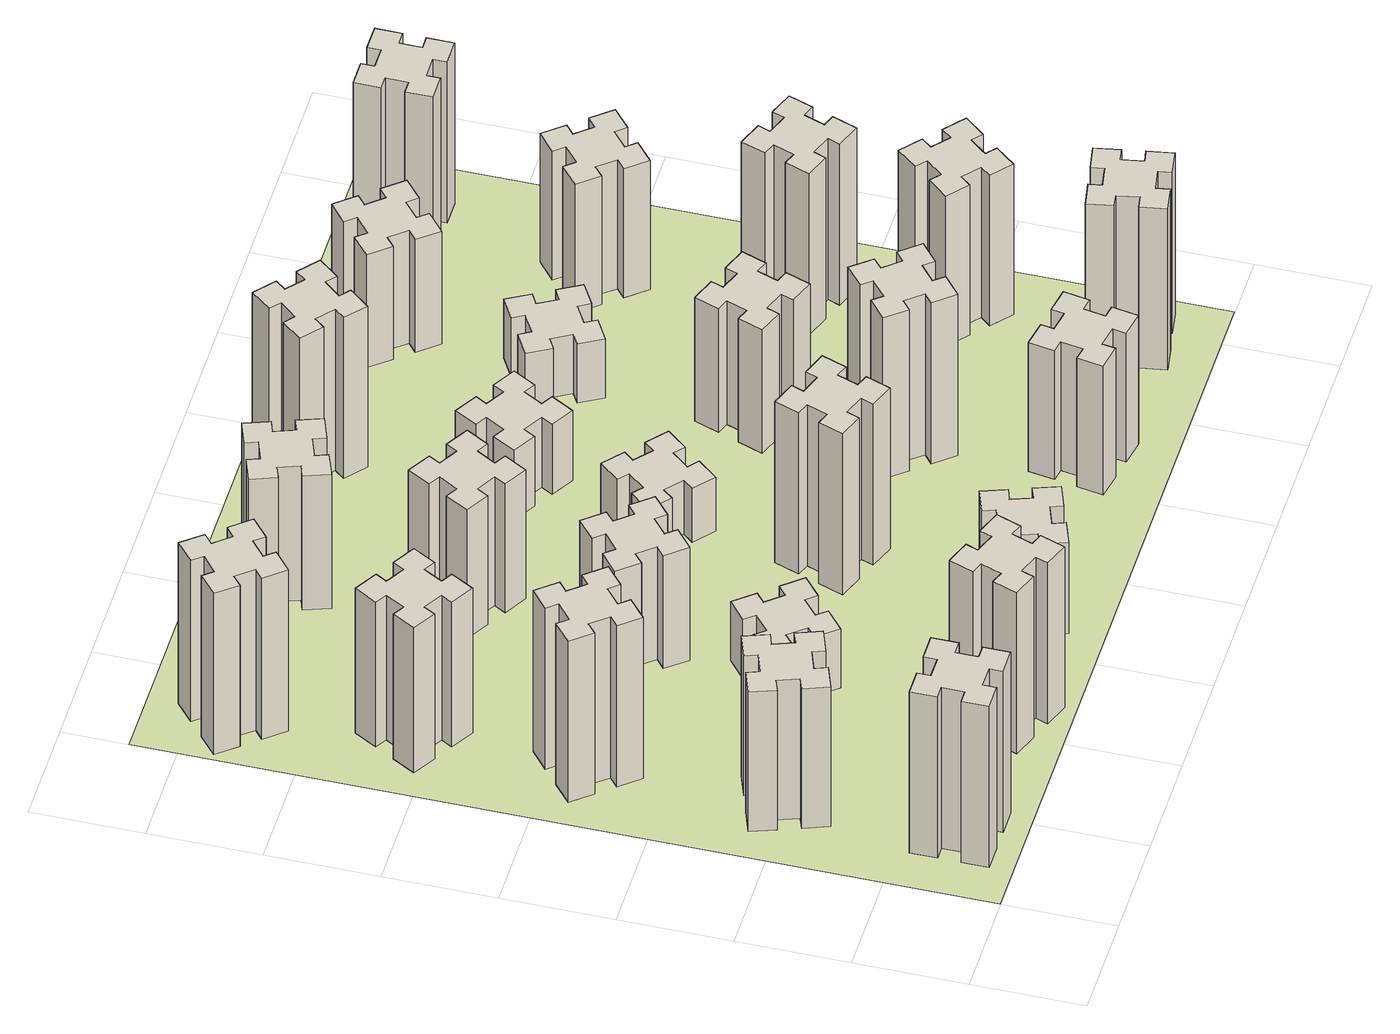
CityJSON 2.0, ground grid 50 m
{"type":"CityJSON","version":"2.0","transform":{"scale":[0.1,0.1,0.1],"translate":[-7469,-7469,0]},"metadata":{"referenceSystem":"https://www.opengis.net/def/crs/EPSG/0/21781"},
"CityObjects":{
"building1":{"type":"Building","attributes":{"class":"1000","function":"1000","usage":"1000","yearOfConstruction":2016,"roofType":"1000","measuredHeight":90,"storeysAboveGround":30,"storeysBelowGround":0},"geometry":[{"type":"Solid","lod":"1","boundaries":[[[[0,1,2,3,4,5,6,7,8,9,10,11,12,13,14,15,16,17,18,19]],[[17,16,20,21]],[[16,15,22,20]],[[15,14,23,22]],[[14,13,24,23]],[[13,12,25,24]],[[12,11,26,25]],[[11,10,27,26]],[[10,9,28,27]],[[9,8,29,28]],[[8,7,30,29]],[[7,6,31,30]],[[6,5,32,31]],[[5,4,33,32]],[[4,3,34,33]],[[3,2,35,34]],[[2,1,36,35]],[[1,0,37,36]],[[0,19,38,37]],[[19,18,39,38]],[[18,17,21,39]],[[24,25,26,27,28,29,30,31,32,33,34,35,36,37,38,39,21,20,22,23]]]]}]},
"building2":{"type":"Building","attributes":{"class":"1000","function":"1000","usage":"1000","yearOfConstruction":2016,"roofType":"1000","measuredHeight":78,"storeysAboveGround":30,"storeysBelowGround":0},"geometry":[{"type":"Solid","lod":"1","boundaries":[[[[40,41,42,43,44,45,46,47,48,49,50,51,52,53,54,55,56,57,58,59]],[[57,56,60,61]],[[56,55,62,60]],[[55,54,63,62]],[[54,53,64,63]],[[53,52,65,64]],[[52,51,66,65]],[[51,50,67,66]],[[50,49,68,67]],[[49,48,69,68]],[[48,47,70,69]],[[47,46,71,70]],[[46,45,72,71]],[[45,44,73,72]],[[44,43,74,73]],[[43,42,75,74]],[[42,41,76,75]],[[41,40,77,76]],[[40,59,78,77]],[[59,58,79,78]],[[58,57,61,79]],[[64,65,66,67,68,69,70,71,72,73,74,75,76,77,78,79,61,60,62,63]]]]}]},
"building3":{"type":"Building","attributes":{"class":"1000","function":"1000","usage":"1000","yearOfConstruction":2016,"roofType":"1000","measuredHeight":90,"storeysAboveGround":30,"storeysBelowGround":0},"geometry":[{"type":"Solid","lod":"1","boundaries":[[[[80,81,82,83,84,85,86,87,88,89,90,91,92,93,94,95,96,97,98,99]],[[97,96,100,101]],[[96,95,102,100]],[[95,94,103,102]],[[94,93,104,103]],[[93,92,105,104]],[[92,91,106,105]],[[91,90,107,106]],[[90,89,108,107]],[[89,88,109,108]],[[88,87,110,109]],[[87,86,111,110]],[[86,85,112,111]],[[85,84,113,112]],[[84,83,114,113]],[[83,82,115,114]],[[82,81,116,115]],[[81,80,117,116]],[[80,99,118,117]],[[99,98,119,118]],[[98,97,101,119]],[[104,105,106,107,108,109,110,111,112,113,114,115,116,117,118,119,101,100,102,103]]]]}]},
"building4":{"type":"Building","attributes":{"class":"1000","function":"1000","usage":"1000","yearOfConstruction":2016,"roofType":"1000","measuredHeight":81,"storeysAboveGround":30,"storeysBelowGround":0},"geometry":[{"type":"Solid","lod":"1","boundaries":[[[[120,121,122,123,124,125,126,127,128,129,130,131,132,133,134,135,136,137,138,139]],[[137,136,140,141]],[[136,135,142,140]],[[135,134,143,142]],[[134,133,144,143]],[[133,132,145,144]],[[132,131,146,145]],[[131,130,147,146]],[[130,129,148,147]],[[129,128,149,148]],[[128,127,150,149]],[[127,126,151,150]],[[126,125,152,151]],[[125,124,153,152]],[[124,123,154,153]],[[123,122,155,154]],[[122,121,156,155]],[[121,120,157,156]],[[120,139,158,157]],[[139,138,159,158]],[[138,137,141,159]],[[144,145,146,147,148,149,150,151,152,153,154,155,156,157,158,159,141,140,142,143]]]]}]},
"building5":{"type":"Building","attributes":{"class":"1000","function":"1000","usage":"1000","yearOfConstruction":2016,"roofType":"1000","measuredHeight":90,"storeysAboveGround":30,"storeysBelowGround":0},"geometry":[{"type":"Solid","lod":"1","boundaries":[[[[160,161,162,163,164,165,166,167,168,169,170,171,172,173,174,175,176,177,178,179]],[[177,176,180,181]],[[176,175,182,180]],[[175,174,183,182]],[[174,173,184,183]],[[173,172,185,184]],[[172,171,186,185]],[[171,170,187,186]],[[170,169,188,187]],[[169,168,189,188]],[[168,167,190,189]],[[167,166,191,190]],[[166,165,192,191]],[[165,164,193,192]],[[164,163,194,193]],[[163,162,195,194]],[[162,161,196,195]],[[161,160,197,196]],[[160,179,198,197]],[[179,178,199,198]],[[178,177,181,199]],[[184,185,186,187,188,189,190,191,192,193,194,195,196,197,198,199,181,180,182,183]]]]}]},
"building6":{"type":"Building","attributes":{"class":"1000","function":"1000","usage":"1000","yearOfConstruction":2016,"roofType":"1000","measuredHeight":90,"storeysAboveGround":30,"storeysBelowGround":0},"geometry":[{"type":"Solid","lod":"1","boundaries":[[[[200,201,202,203,204,205,206,207,208,209,210,211,212,213,214,215,216,217,218,219]],[[217,216,220,221]],[[216,215,222,220]],[[215,214,223,222]],[[214,213,224,223]],[[213,212,225,224]],[[212,211,226,225]],[[211,210,227,226]],[[210,209,228,227]],[[209,208,229,228]],[[208,207,230,229]],[[207,206,231,230]],[[206,205,232,231]],[[205,204,233,232]],[[204,203,234,233]],[[203,202,235,234]],[[202,201,236,235]],[[201,200,237,236]],[[200,219,238,237]],[[219,218,239,238]],[[218,217,221,239]],[[224,225,226,227,228,229,230,231,232,233,234,235,236,237,238,239,221,220,222,223]]]]}]},
"building7":{"type":"Building","attributes":{"class":"1000","function":"1000","usage":"1000","yearOfConstruction":2016,"roofType":"1000","measuredHeight":33,"storeysAboveGround":30,"storeysBelowGround":0},"geometry":[{"type":"Solid","lod":"1","boundaries":[[[[240,241,242,243,244,245,246,247,248,249,250,251,252,253,254,255,256,257,258,259]],[[257,256,260,261]],[[256,255,262,260]],[[255,254,263,262]],[[254,253,264,263]],[[253,252,265,264]],[[252,251,266,265]],[[251,250,267,266]],[[250,249,268,267]],[[249,248,269,268]],[[248,247,270,269]],[[247,246,271,270]],[[246,245,272,271]],[[245,244,273,272]],[[244,243,274,273]],[[243,242,275,274]],[[242,241,276,275]],[[241,240,277,276]],[[240,259,278,277]],[[259,258,279,278]],[[258,257,261,279]],[[264,265,266,267,268,269,270,271,272,273,274,275,276,277,278,279,261,260,262,263]]]]}]},
"building8":{"type":"Building","attributes":{"class":"1000","function":"1000","usage":"1000","yearOfConstruction":2016,"roofType":"1000","measuredHeight":63,"storeysAboveGround":30,"storeysBelowGround":0},"geometry":[{"type":"Solid","lod":"1","boundaries":[[[[280,281,282,283,284,285,286,287,288,289,290,291,292,293,294,295,296,297,298,299]],[[297,296,300,301]],[[296,295,302,300]],[[295,294,303,302]],[[294,293,304,303]],[[293,292,305,304]],[[292,291,306,305]],[[291,290,307,306]],[[290,289,308,307]],[[289,288,309,308]],[[288,287,310,309]],[[287,286,311,310]],[[286,285,312,311]],[[285,284,313,312]],[[284,283,314,313]],[[283,282,315,314]],[[282,281,316,315]],[[281,280,317,316]],[[280,299,318,317]],[[299,298,319,318]],[[298,297,301,319]],[[304,305,306,307,308,309,310,311,312,313,314,315,316,317,318,319,301,300,302,303]]]]}]},
"building9":{"type":"Building","attributes":{"class":"1000","function":"1000","usage":"1000","yearOfConstruction":2016,"roofType":"1000","measuredHeight":51,"storeysAboveGround":30,"storeysBelowGround":0},"geometry":[{"type":"Solid","lod":"1","boundaries":[[[[320,321,322,323,324,325,326,327,328,329,330,331,332,333,334,335,336,337,338,339]],[[337,336,340,341]],[[336,335,342,340]],[[335,334,343,342]],[[334,333,344,343]],[[333,332,345,344]],[[332,331,346,345]],[[331,330,347,346]],[[330,329,348,347]],[[329,328,349,348]],[[328,327,350,349]],[[327,326,351,350]],[[326,325,352,351]],[[325,324,353,352]],[[324,323,354,353]],[[323,322,355,354]],[[322,321,356,355]],[[321,320,357,356]],[[320,339,358,357]],[[339,338,359,358]],[[338,337,341,359]],[[344,345,346,347,348,349,350,351,352,353,354,355,356,357,358,359,341,340,342,343]]]]}]},
"building10":{"type":"Building","attributes":{"class":"1000","function":"1000","usage":"1000","yearOfConstruction":2016,"roofType":"1000","measuredHeight":72,"storeysAboveGround":30,"storeysBelowGround":0},"geometry":[{"type":"Solid","lod":"1","boundaries":[[[[360,361,362,363,364,365,366,367,368,369,370,371,372,373,374,375,376,377,378,379]],[[377,376,380,381]],[[376,375,382,380]],[[375,374,383,382]],[[374,373,384,383]],[[373,372,385,384]],[[372,371,386,385]],[[371,370,387,386]],[[370,369,388,387]],[[369,368,389,388]],[[368,367,390,389]],[[367,366,391,390]],[[366,365,392,391]],[[365,364,393,392]],[[364,363,394,393]],[[363,362,395,394]],[[362,361,396,395]],[[361,360,397,396]],[[360,379,398,397]],[[379,378,399,398]],[[378,377,381,399]],[[384,385,386,387,388,389,390,391,392,393,394,395,396,397,398,399,381,380,382,383]]]]}]},
"building11":{"type":"Building","attributes":{"class":"1000","function":"1000","usage":"1000","yearOfConstruction":2016,"roofType":"1000","measuredHeight":75,"storeysAboveGround":30,"storeysBelowGround":0},"geometry":[{"type":"Solid","lod":"1","boundaries":[[[[400,401,402,403,404,405,406,407,408,409,410,411,412,413,414,415,416,417,418,419]],[[417,416,420,421]],[[416,415,422,420]],[[415,414,423,422]],[[414,413,424,423]],[[413,412,425,424]],[[412,411,426,425]],[[411,410,427,426]],[[410,409,428,427]],[[409,408,429,428]],[[408,407,430,429]],[[407,406,431,430]],[[406,405,432,431]],[[405,404,433,432]],[[404,403,434,433]],[[403,402,435,434]],[[402,401,436,435]],[[401,400,437,436]],[[400,419,438,437]],[[419,418,439,438]],[[418,417,421,439]],[[424,425,426,427,428,429,430,431,432,433,434,435,436,437,438,439,421,420,422,423]]]]}]},
"building12":{"type":"Building","attributes":{"class":"1000","function":"1000","usage":"1000","yearOfConstruction":2016,"roofType":"1000","measuredHeight":90,"storeysAboveGround":30,"storeysBelowGround":0},"geometry":[{"type":"Solid","lod":"1","boundaries":[[[[440,441,442,443,444,445,446,447,448,449,450,451,452,453,454,455,456,457,458,459]],[[457,456,460,461]],[[456,455,462,460]],[[455,454,463,462]],[[454,453,464,463]],[[453,452,465,464]],[[452,451,466,465]],[[451,450,467,466]],[[450,449,468,467]],[[449,448,469,468]],[[448,447,470,469]],[[447,446,471,470]],[[446,445,472,471]],[[445,444,473,472]],[[444,443,474,473]],[[443,442,475,474]],[[442,441,476,475]],[[441,440,477,476]],[[440,459,478,477]],[[459,458,479,478]],[[458,457,461,479]],[[464,465,466,467,468,469,470,471,472,473,474,475,476,477,478,479,461,460,462,463]]]]}]},
"building13":{"type":"Building","attributes":{"class":"1000","function":"1000","usage":"1000","yearOfConstruction":2016,"roofType":"1000","measuredHeight":30,"storeysAboveGround":30,"storeysBelowGround":0},"geometry":[{"type":"Solid","lod":"1","boundaries":[[[[480,481,482,483,484,485,486,487,488,489,490,491,492,493,494,495,496,497,498,499]],[[497,496,500,501]],[[496,495,502,500]],[[495,494,503,502]],[[494,493,504,503]],[[493,492,505,504]],[[492,491,506,505]],[[491,490,507,506]],[[490,489,508,507]],[[489,488,509,508]],[[488,487,510,509]],[[487,486,511,510]],[[486,485,512,511]],[[485,484,513,512]],[[484,483,514,513]],[[483,482,515,514]],[[482,481,516,515]],[[481,480,517,516]],[[480,499,518,517]],[[499,498,519,518]],[[498,497,501,519]],[[504,505,506,507,508,509,510,511,512,513,514,515,516,517,518,519,501,500,502,503]]]]}]},
"building14":{"type":"Building","attributes":{"class":"1000","function":"1000","usage":"1000","yearOfConstruction":2016,"roofType":"1000","measuredHeight":39,"storeysAboveGround":30,"storeysBelowGround":0},"geometry":[{"type":"Solid","lod":"1","boundaries":[[[[520,521,522,523,524,525,526,527,528,529,530,531,532,533,534,535,536,537,538,539]],[[537,536,540,541]],[[536,535,542,540]],[[535,534,543,542]],[[534,533,544,543]],[[533,532,545,544]],[[532,531,546,545]],[[531,530,547,546]],[[530,529,548,547]],[[529,528,549,548]],[[528,527,550,549]],[[527,526,551,550]],[[526,525,552,551]],[[525,524,553,552]],[[524,523,554,553]],[[523,522,555,554]],[[522,521,556,555]],[[521,520,557,556]],[[520,539,558,557]],[[539,538,559,558]],[[538,537,541,559]],[[544,545,546,547,548,549,550,551,552,553,554,555,556,557,558,559,541,540,542,543]]]]}]},
"building15":{"type":"Building","attributes":{"class":"1000","function":"1000","usage":"1000","yearOfConstruction":2016,"roofType":"1000","measuredHeight":72,"storeysAboveGround":30,"storeysBelowGround":0},"geometry":[{"type":"Solid","lod":"1","boundaries":[[[[560,561,562,563,564,565,566,567,568,569,570,571,572,573,574,575,576,577,578,579]],[[577,576,580,581]],[[576,575,582,580]],[[575,574,583,582]],[[574,573,584,583]],[[573,572,585,584]],[[572,571,586,585]],[[571,570,587,586]],[[570,569,588,587]],[[569,568,589,588]],[[568,567,590,589]],[[567,566,591,590]],[[566,565,592,591]],[[565,564,593,592]],[[564,563,594,593]],[[563,562,595,594]],[[562,561,596,595]],[[561,560,597,596]],[[560,579,598,597]],[[579,578,599,598]],[[578,577,581,599]],[[584,585,586,587,588,589,590,591,592,593,594,595,596,597,598,599,581,580,582,583]]]]}]},
"building16":{"type":"Building","attributes":{"class":"1000","function":"1000","usage":"1000","yearOfConstruction":2016,"roofType":"1000","measuredHeight":90,"storeysAboveGround":30,"storeysBelowGround":0},"geometry":[{"type":"Solid","lod":"1","boundaries":[[[[600,601,602,603,604,605,606,607,608,609,610,611,612,613,614,615,616,617,618,619]],[[617,616,620,621]],[[616,615,622,620]],[[615,614,623,622]],[[614,613,624,623]],[[613,612,625,624]],[[612,611,626,625]],[[611,610,627,626]],[[610,609,628,627]],[[609,608,629,628]],[[608,607,630,629]],[[607,606,631,630]],[[606,605,632,631]],[[605,604,633,632]],[[604,603,634,633]],[[603,602,635,634]],[[602,601,636,635]],[[601,600,637,636]],[[600,619,638,637]],[[619,618,639,638]],[[618,617,621,639]],[[624,625,626,627,628,629,630,631,632,633,634,635,636,637,638,639,621,620,622,623]]]]}]},
"building17":{"type":"Building","attributes":{"class":"1000","function":"1000","usage":"1000","yearOfConstruction":2016,"roofType":"1000","measuredHeight":90,"storeysAboveGround":30,"storeysBelowGround":0},"geometry":[{"type":"Solid","lod":"1","boundaries":[[[[640,641,642,643,644,645,646,647,648,649,650,651,652,653,654,655,656,657,658,659]],[[657,656,660,661]],[[656,655,662,660]],[[655,654,663,662]],[[654,653,664,663]],[[653,652,665,664]],[[652,651,666,665]],[[651,650,667,666]],[[650,649,668,667]],[[649,648,669,668]],[[648,647,670,669]],[[647,646,671,670]],[[646,645,672,671]],[[645,644,673,672]],[[644,643,674,673]],[[643,642,675,674]],[[642,641,676,675]],[[641,640,677,676]],[[640,659,678,677]],[[659,658,679,678]],[[658,657,661,679]],[[664,665,666,667,668,669,670,671,672,673,674,675,676,677,678,679,661,660,662,663]]]]}]},
"building18":{"type":"Building","attributes":{"class":"1000","function":"1000","usage":"1000","yearOfConstruction":2016,"roofType":"1000","measuredHeight":69,"storeysAboveGround":30,"storeysBelowGround":0},"geometry":[{"type":"Solid","lod":"1","boundaries":[[[[680,681,682,683,684,685,686,687,688,689,690,691,692,693,694,695,696,697,698,699]],[[697,696,700,701]],[[696,695,702,700]],[[695,694,703,702]],[[694,693,704,703]],[[693,692,705,704]],[[692,691,706,705]],[[691,690,707,706]],[[690,689,708,707]],[[689,688,709,708]],[[688,687,710,709]],[[687,686,711,710]],[[686,685,712,711]],[[685,684,713,712]],[[684,683,714,713]],[[683,682,715,714]],[[682,681,716,715]],[[681,680,717,716]],[[680,699,718,717]],[[699,698,719,718]],[[698,697,701,719]],[[704,705,706,707,708,709,710,711,712,713,714,715,716,717,718,719,701,700,702,703]]]]}]},
"building19":{"type":"Building","attributes":{"class":"1000","function":"1000","usage":"1000","yearOfConstruction":2016,"roofType":"1000","measuredHeight":33,"storeysAboveGround":30,"storeysBelowGround":0},"geometry":[{"type":"Solid","lod":"1","boundaries":[[[[720,721,722,723,724,725,726,727,728,729,730,731,732,733,734,735,736,737,738,739]],[[737,736,740,741]],[[736,735,742,740]],[[735,734,743,742]],[[734,733,744,743]],[[733,732,745,744]],[[732,731,746,745]],[[731,730,747,746]],[[730,729,748,747]],[[729,728,749,748]],[[728,727,750,749]],[[727,726,751,750]],[[726,725,752,751]],[[725,724,753,752]],[[724,723,754,753]],[[723,722,755,754]],[[722,721,756,755]],[[721,720,757,756]],[[720,739,758,757]],[[739,738,759,758]],[[738,737,741,759]],[[744,745,746,747,748,749,750,751,752,753,754,755,756,757,758,759,741,740,742,743]]]]}]},
"building20":{"type":"Building","attributes":{"class":"1000","function":"1000","usage":"1000","yearOfConstruction":2016,"roofType":"1000","measuredHeight":90,"storeysAboveGround":30,"storeysBelowGround":0},"geometry":[{"type":"Solid","lod":"1","boundaries":[[[[760,761,762,763,764,765,766,767,768,769,770,771,772,773,774,775,776,777,778,779]],[[777,776,780,781]],[[776,775,782,780]],[[775,774,783,782]],[[774,773,784,783]],[[773,772,785,784]],[[772,771,786,785]],[[771,770,787,786]],[[770,769,788,787]],[[769,768,789,788]],[[768,767,790,789]],[[767,766,791,790]],[[766,765,792,791]],[[765,764,793,792]],[[764,763,794,793]],[[763,762,795,794]],[[762,761,796,795]],[[761,760,797,796]],[[760,779,798,797]],[[779,778,799,798]],[[778,777,781,799]],[[784,785,786,787,788,789,790,791,792,793,794,795,796,797,798,799,781,780,782,783]]]]}]},
"building21":{"type":"Building","attributes":{"class":"1000","function":"1000","usage":"1000","yearOfConstruction":2016,"roofType":"1000","measuredHeight":63,"storeysAboveGround":30,"storeysBelowGround":0},"geometry":[{"type":"Solid","lod":"1","boundaries":[[[[800,801,802,803,804,805,806,807,808,809,810,811,812,813,814,815,816,817,818,819]],[[817,816,820,821]],[[816,815,822,820]],[[815,814,823,822]],[[814,813,824,823]],[[813,812,825,824]],[[812,811,826,825]],[[811,810,827,826]],[[810,809,828,827]],[[809,808,829,828]],[[808,807,830,829]],[[807,806,831,830]],[[806,805,832,831]],[[805,804,833,832]],[[804,803,834,833]],[[803,802,835,834]],[[802,801,836,835]],[[801,800,837,836]],[[800,819,838,837]],[[819,818,839,838]],[[818,817,821,839]],[[824,825,826,827,828,829,830,831,832,833,834,835,836,837,838,839,821,820,822,823]]]]}]},
"building22":{"type":"Building","attributes":{"class":"1000","function":"1000","usage":"1000","yearOfConstruction":2016,"roofType":"1000","measuredHeight":84,"storeysAboveGround":30,"storeysBelowGround":0},"geometry":[{"type":"Solid","lod":"1","boundaries":[[[[840,841,842,843,844,845,846,847,848,849,850,851,852,853,854,855,856,857,858,859]],[[857,856,860,861]],[[856,855,862,860]],[[855,854,863,862]],[[854,853,864,863]],[[853,852,865,864]],[[852,851,866,865]],[[851,850,867,866]],[[850,849,868,867]],[[849,848,869,868]],[[848,847,870,869]],[[847,846,871,870]],[[846,845,872,871]],[[845,844,873,872]],[[844,843,874,873]],[[843,842,875,874]],[[842,841,876,875]],[[841,840,877,876]],[[840,859,878,877]],[[859,858,879,878]],[[858,857,861,879]],[[864,865,866,867,868,869,870,871,872,873,874,875,876,877,878,879,861,860,862,863]]]]}]},
"building23":{"type":"Building","attributes":{"class":"1000","function":"1000","usage":"1000","yearOfConstruction":2016,"roofType":"1000","measuredHeight":90,"storeysAboveGround":30,"storeysBelowGround":0},"geometry":[{"type":"Solid","lod":"1","boundaries":[[[[880,881,882,883,884,885,886,887,888,889,890,891,892,893,894,895,896,897,898,899]],[[897,896,900,901]],[[896,895,902,900]],[[895,894,903,902]],[[894,893,904,903]],[[893,892,905,904]],[[892,891,906,905]],[[891,890,907,906]],[[890,889,908,907]],[[889,888,909,908]],[[888,887,910,909]],[[887,886,911,910]],[[886,885,912,911]],[[885,884,913,912]],[[884,883,914,913]],[[883,882,915,914]],[[882,881,916,915]],[[881,880,917,916]],[[880,899,918,917]],[[899,898,919,918]],[[898,897,901,919]],[[904,905,906,907,908,909,910,911,912,913,914,915,916,917,918,919,901,900,902,903]]]]}]},
"building24":{"type":"Building","attributes":{"class":"1000","function":"1000","usage":"1000","yearOfConstruction":2016,"roofType":"1000","measuredHeight":72,"storeysAboveGround":30,"storeysBelowGround":0},"geometry":[{"type":"Solid","lod":"1","boundaries":[[[[920,921,922,923,924,925,926,927,928,929,930,931,932,933,934,935,936,937,938,939]],[[937,936,940,941]],[[936,935,942,940]],[[935,934,943,942]],[[934,933,944,943]],[[933,932,945,944]],[[932,931,946,945]],[[931,930,947,946]],[[930,929,948,947]],[[929,928,949,948]],[[928,927,950,949]],[[927,926,951,950]],[[926,925,952,951]],[[925,924,953,952]],[[924,923,954,953]],[[923,922,955,954]],[[922,921,956,955]],[[921,920,957,956]],[[920,939,958,957]],[[939,938,959,958]],[[938,937,941,959]],[[944,945,946,947,948,949,950,951,952,953,954,955,956,957,958,959,941,940,942,943]]]]}]},
"building25":{"type":"Building","attributes":{"class":"1000","function":"1000","usage":"1000","yearOfConstruction":2016,"roofType":"1000","measuredHeight":90,"storeysAboveGround":30,"storeysBelowGround":0},"geometry":[{"type":"Solid","lod":"1","boundaries":[[[[960,961,962,963,964,965,966,967,968,969,970,971,972,973,974,975,976,977,978,979]],[[977,976,980,981]],[[976,975,982,980]],[[975,974,983,982]],[[974,973,984,983]],[[973,972,985,984]],[[972,971,986,985]],[[971,970,987,986]],[[970,969,988,987]],[[969,968,989,988]],[[968,967,990,989]],[[967,966,991,990]],[[966,965,992,991]],[[965,964,993,992]],[[964,963,994,993]],[[963,962,995,994]],[[962,961,996,995]],[[961,960,997,996]],[[960,979,998,997]],[[979,978,999,998]],[[978,977,981,999]],[[984,985,986,987,988,989,990,991,992,993,994,995,996,997,998,999,981,980,982,983]]]]}]},
"landuse1":{"type":"LandUse","attributes":{"name":"plot1","function":"1010"},"geometry":[{"type":"MultiSurface","lod":"1","boundaries":[[[1000,1001,1002,1003]]]}]}
},
"vertices":[
[265,325,0],[265,225,0],[205,225,0],[205,105,0],[325,105,0],[325,165,0],[425,165,0],[425,105,0],[545,105,0],[545,225,0],[485,225,0],[485,325,0],[545,325,0],[545,445,0],[425,445,0],[425,385,0],[325,385,0],[325,445,0],[205,445,0],[205,325,0],[325,385,900],[325,445,900],[425,385,900],[425,445,900],[545,445,900],[545,325,900],[485,325,900],[485,225,900],[545,225,900],[545,105,900],[425,105,900],[425,165,900],[325,165,900],[325,105,900],[205,105,900],[205,225,900],[265,225,900],[265,325,900],[205,325,900],[205,445,900],
[255,1025,0],[289,931,0],[233,910,0],[274,797,0],[387,839,0],[366,895,0],[460,929,0],[480,873,0],[593,914,0],[552,1027,0],[496,1006,0],[462,1100,0],[518,1120,0],[477,1233,0],[364,1192,0],[385,1136,0],[291,1102,0],[270,1158,0],[157,1117,0],[199,1004,0],[291,1102,780],[270,1158,780],[385,1136,780],[364,1192,780],[477,1233,780],[518,1120,780],[462,1100,780],[496,1006,780],[552,1027,780],[593,914,780],[480,873,780],[460,929,780],[366,895,780],[387,839,780],[274,797,780],[233,910,780],[289,931,780],[255,1025,780],[199,1004,780],[157,1117,780],
[492,1888,0],[427,1964,0],[473,2003,0],[396,2095,0],[304,2018,0],[343,1972,0],[266,1907,0],[228,1953,0],[136,1876,0],[213,1784,0],[259,1823,0],[323,1746,0],[277,1708,0],[354,1616,0],[446,1693,0],[408,1739,0],[484,1803,0],[523,1757,0],[615,1834,0],[538,1926,0],[484,1803,900],[523,1757,900],[408,1739,900],[446,1693,900],[354,1616,900],[277,1708,900],[323,1746,900],[259,1823,900],[213,1784,900],[136,1876,900],[228,1953,900],[266,1907,900],[343,1972,900],[304,2018,900],[396,2095,900],[473,2003,900],[427,1964,900],[492,1888,900],[538,1926,900],[615,1834,900],
[474,2666,0],[387,2716,0],[417,2768,0],[313,2828,0],[253,2724,0],[305,2694,0],[255,2607,0],[203,2637,0],[143,2533,0],[247,2473,0],[277,2525,0],[364,2475,0],[334,2423,0],[438,2363,0],[498,2467,0],[446,2497,0],[496,2584,0],[548,2554,0],[608,2658,0],[504,2718,0],[496,2584,810],[548,2554,810],[446,2497,810],[498,2467,810],[438,2363,810],[334,2423,810],[364,2475,810],[277,2525,810],[247,2473,810],[143,2533,810],[203,2637,810],[255,2607,810],[305,2694,810],[253,2724,810],[313,2828,810],[417,2768,810],[387,2716,810],[474,2666,810],[504,2718,810],[608,2658,810],
[1029,360,0],[995,266,0],[939,287,0],[897,174,0],[1010,133,0],[1031,189,0],[1125,155,0],[1104,99,0],[1217,57,0],[1258,170,0],[1202,191,0],[1236,285,0],[1292,264,0],[1333,377,0],[1220,418,0],[1200,362,0],[1106,396,0],[1127,452,0],[1014,493,0],[973,380,0],[1106,396,900],[1127,452,900],[1200,362,900],[1220,418,900],[1333,377,900],[1292,264,900],[1236,285,900],[1202,191,900],[1258,170,900],[1217,57,900],[1104,99,900],[1125,155,900],[1031,189,900],[1010,133,900],[897,174,900],[939,287,900],[995,266,900],[1029,360,900],[973,380,900],[1014,493,900],
[243,3452,0],[166,3387,0],[128,3433,0],[36,3356,0],[113,3264,0],[159,3303,0],[223,3226,0],[177,3188,0],[254,3096,0],[346,3173,0],[308,3219,0],[384,3283,0],[423,3237,0],[515,3314,0],[438,3406,0],[392,3368,0],[327,3444,0],[373,3483,0],[296,3575,0],[204,3498,0],[327,3444,900],[373,3483,900],[392,3368,900],[438,3406,900],[515,3314,900],[423,3237,900],[384,3283,900],[308,3219,900],[346,3173,900],[254,3096,900],[177,3188,900],[223,3226,900],[159,3303,900],[113,3264,900],[36,3356,900],[128,3433,900],[166,3387,900],[243,3452,900],[204,3498,900],[296,3575,900],
[1083,1332,0],[1006,1267,0],[968,1313,0],[876,1236,0],[953,1144,0],[999,1183,0],[1063,1106,0],[1017,1068,0],[1094,976,0],[1186,1053,0],[1148,1099,0],[1224,1163,0],[1263,1117,0],[1355,1194,0],[1278,1286,0],[1232,1248,0],[1167,1324,0],[1213,1363,0],[1136,1455,0],[1044,1378,0],[1167,1324,330],[1213,1363,330],[1232,1248,330],[1278,1286,330],[1355,1194,330],[1263,1117,330],[1224,1163,330],[1148,1099,330],[1186,1053,330],[1094,976,330],[1017,1068,330],[1063,1106,330],[999,1183,330],[953,1144,330],[876,1236,330],[968,1313,330],[1006,1267,330],[1083,1332,330],[1044,1378,330],[1136,1455,330],
[1083,1972,0],[1006,1907,0],[968,1953,0],[876,1876,0],[953,1784,0],[999,1823,0],[1063,1746,0],[1017,1708,0],[1094,1616,0],[1186,1693,0],[1148,1739,0],[1224,1803,0],[1263,1757,0],[1355,1834,0],[1278,1926,0],[1232,1888,0],[1167,1964,0],[1213,2003,0],[1136,2095,0],[1044,2018,0],[1167,1964,630],[1213,2003,630],[1232,1888,630],[1278,1926,630],[1355,1834,630],[1263,1757,630],[1224,1803,630],[1148,1739,630],[1186,1693,630],[1094,1616,630],[1017,1708,630],[1063,1746,630],[999,1823,630],[953,1784,630],[876,1876,630],[968,1953,630],[1006,1907,630],[1083,1972,630],[1044,2018,630],[1136,2095,630],
[1765,496,0],[1671,462,0],[1650,518,0],[1537,477,0],[1579,364,0],[1635,385,0],[1669,291,0],[1613,270,0],[1654,157,0],[1767,199,0],[1746,255,0],[1840,289,0],[1860,233,0],[1973,274,0],[1932,387,0],[1876,366,0],[1842,460,0],[1898,480,0],[1857,593,0],[1744,552,0],[1842,460,510],[1898,480,510],[1876,366,510],[1932,387,510],[1973,274,510],[1860,233,510],[1840,289,510],[1746,255,510],[1767,199,510],[1654,157,510],[1613,270,510],[1669,291,510],[1635,385,510],[1579,364,510],[1537,477,510],[1650,518,510],[1671,462,510],[1765,496,510],[1744,552,510],[1857,593,510],
[1314,2666,0],[1227,2716,0],[1257,2768,0],[1153,2828,0],[1093,2724,0],[1145,2694,0],[1095,2607,0],[1043,2637,0],[983,2533,0],[1087,2473,0],[1117,2525,0],[1204,2475,0],[1174,2423,0],[1278,2363,0],[1338,2467,0],[1286,2497,0],[1336,2584,0],[1388,2554,0],[1448,2658,0],[1344,2718,0],[1336,2584,720],[1388,2554,720],[1286,2497,720],[1338,2467,720],[1278,2363,720],[1174,2423,720],[1204,2475,720],[1117,2525,720],[1087,2473,720],[983,2533,720],[1043,2637,720],[1095,2607,720],[1145,2694,720],[1093,2724,720],[1153,2828,720],[1257,2768,720],[1227,2716,720],[1314,2666,720],[1344,2718,720],[1448,2658,720],
[1125,3456,0],[1031,3422,0],[1010,3478,0],[897,3437,0],[939,3324,0],[995,3345,0],[1029,3251,0],[973,3230,0],[1014,3117,0],[1127,3159,0],[1106,3215,0],[1200,3249,0],[1220,3193,0],[1333,3234,0],[1292,3347,0],[1236,3326,0],[1202,3420,0],[1258,3440,0],[1217,3553,0],[1104,3512,0],[1202,3420,750],[1258,3440,750],[1236,3326,750],[1292,3347,750],[1333,3234,750],[1220,3193,750],[1200,3249,750],[1106,3215,750],[1127,3159,750],[1014,3117,750],[973,3230,750],[1029,3251,750],[995,3345,750],[939,3324,750],[897,3437,750],[1010,3478,750],[1031,3422,750],[1125,3456,750],[1104,3512,750],[1217,3553,750],
[1769,1300,0],[1735,1206,0],[1679,1227,0],[1637,1114,0],[1750,1073,0],[1771,1129,0],[1865,1095,0],[1844,1039,0],[1957,997,0],[1998,1110,0],[1942,1131,0],[1976,1225,0],[2032,1204,0],[2073,1317,0],[1960,1358,0],[1940,1302,0],[1846,1336,0],[1867,1392,0],[1754,1433,0],[1713,1320,0],[1846,1336,900],[1867,1392,900],[1940,1302,900],[1960,1358,900],[2073,1317,900],[2032,1204,900],[1976,1225,900],[1942,1131,900],[1998,1110,900],[1957,997,900],[1844,1039,900],[1865,1095,900],[1771,1129,900],[1750,1073,900],[1637,1114,900],[1679,1227,900],[1735,1206,900],[1769,1300,900],[1713,1320,900],[1754,1433,900],
[1746,1903,0],[1823,1839,0],[1784,1793,0],[1876,1716,0],[1953,1808,0],[1907,1846,0],[1972,1923,0],[2018,1884,0],[2095,1976,0],[2003,2053,0],[1964,2007,0],[1888,2072,0],[1926,2118,0],[1834,2195,0],[1757,2103,0],[1803,2064,0],[1739,1988,0],[1693,2026,0],[1616,1934,0],[1708,1857,0],[1739,1988,300],[1693,2026,300],[1803,2064,300],[1757,2103,300],[1834,2195,300],[1926,2118,300],[1888,2072,300],[1964,2007,300],[2003,2053,300],[2095,1976,300],[2018,1884,300],[1972,1923,300],[1907,1846,300],[1953,1808,300],[1876,1716,300],[1784,1793,300],[1823,1839,300],[1746,1903,300],[1708,1857,300],[1616,1934,300],
[2026,2497,0],[2076,2584,0],[2128,2554,0],[2188,2658,0],[2084,2718,0],[2054,2666,0],[1967,2716,0],[1997,2768,0],[1893,2828,0],[1833,2724,0],[1885,2694,0],[1835,2607,0],[1783,2637,0],[1723,2533,0],[1827,2473,0],[1857,2525,0],[1944,2475,0],[1914,2423,0],[2018,2363,0],[2078,2467,0],[1944,2475,390],[1914,2423,390],[1857,2525,390],[1827,2473,390],[1723,2533,390],[1783,2637,390],[1835,2607,390],[1885,2694,390],[1833,2724,390],[1893,2828,390],[1997,2768,390],[1967,2716,390],[2054,2666,390],[2084,2718,390],[2188,2658,390],[2128,2554,390],[2076,2584,390],[2026,2497,390],[2078,2467,390],[2018,2363,390],
[2596,444,0],[2578,345,0],[2519,356,0],[2498,237,0],[2617,217,0],[2627,276,0],[2725,258,0],[2715,199,0],[2833,178,0],[2854,297,0],[2795,307,0],[2812,405,0],[2871,395,0],[2892,513,0],[2774,534,0],[2764,475,0],[2665,492,0],[2676,551,0],[2557,572,0],[2537,454,0],[2665,492,720],[2676,551,720],[2764,475,720],[2774,534,720],[2892,513,720],[2871,395,720],[2812,405,720],[2795,307,720],[2854,297,720],[2833,178,720],[2715,199,720],[2725,258,720],[2627,276,720],[2617,217,720],[2498,237,720],[2519,356,720],[2578,345,720],[2596,444,720],[2537,454,720],[2557,572,720],
[1746,3383,0],[1823,3319,0],[1784,3273,0],[1876,3196,0],[1953,3288,0],[1907,3326,0],[1972,3403,0],[2018,3364,0],[2095,3456,0],[2003,3533,0],[1964,3487,0],[1888,3552,0],[1926,3598,0],[1834,3675,0],[1757,3583,0],[1803,3544,0],[1739,3468,0],[1693,3506,0],[1616,3414,0],[1708,3337,0],[1739,3468,900],[1693,3506,900],[1803,3544,900],[1757,3583,900],[1834,3675,900],[1926,3598,900],[1888,3552,900],[1964,3487,900],[2003,3533,900],[2095,3456,900],[2018,3364,900],[1972,3403,900],[1907,3326,900],[1953,3288,900],[1876,3196,900],[1784,3273,900],[1823,3319,900],[1746,3383,900],[1708,3337,900],[1616,3414,900],
[2563,1232,0],[2486,1167,0],[2448,1213,0],[2356,1136,0],[2433,1044,0],[2479,1083,0],[2543,1006,0],[2497,968,0],[2574,876,0],[2666,953,0],[2628,999,0],[2704,1063,0],[2743,1017,0],[2835,1094,0],[2758,1186,0],[2712,1148,0],[2647,1224,0],[2693,1263,0],[2616,1355,0],[2524,1278,0],[2647,1224,900],[2693,1263,900],[2712,1148,900],[2758,1186,900],[2835,1094,900],[2743,1017,900],[2704,1063,900],[2628,999,900],[2666,953,900],[2574,876,900],[2497,968,900],[2543,1006,900],[2479,1083,900],[2433,1044,900],[2356,1136,900],[2448,1213,900],[2486,1167,900],[2563,1232,900],[2524,1278,900],[2616,1355,900],
[2682,1671,0],[2716,1765,0],[2772,1744,0],[2813,1857,0],[2700,1898,0],[2680,1842,0],[2586,1876,0],[2607,1932,0],[2494,1973,0],[2453,1860,0],[2509,1840,0],[2475,1746,0],[2419,1767,0],[2377,1654,0],[2490,1613,0],[2511,1669,0],[2605,1635,0],[2584,1579,0],[2697,1537,0],[2738,1650,0],[2605,1635,690],[2584,1579,690],[2511,1669,690],[2490,1613,690],[2377,1654,690],[2419,1767,690],[2475,1746,690],[2509,1840,690],[2453,1860,690],[2494,1973,690],[2607,1932,690],[2586,1876,690],[2680,1842,690],[2700,1898,690],[2813,1857,690],[2772,1744,690],[2716,1765,690],[2682,1671,690],[2738,1650,690],[2697,1537,690],
[2475,2584,0],[2525,2497,0],[2473,2467,0],[2533,2363,0],[2637,2423,0],[2607,2475,0],[2694,2525,0],[2724,2473,0],[2828,2533,0],[2768,2637,0],[2716,2607,0],[2666,2694,0],[2718,2724,0],[2658,2828,0],[2554,2768,0],[2584,2716,0],[2497,2666,0],[2467,2718,0],[2363,2658,0],[2423,2554,0],[2497,2666,330],[2467,2718,330],[2584,2716,330],[2554,2768,330],[2658,2828,330],[2718,2724,330],[2666,2694,330],[2716,2607,330],[2768,2637,330],[2828,2533,330],[2724,2473,330],[2694,2525,330],[2607,2475,330],[2637,2423,330],[2533,2363,330],[2473,2467,330],[2525,2497,330],[2475,2584,330],[2423,2554,330],[2363,2658,330],
[3465,492,0],[3367,475,0],[3357,534,0],[3238,513,0],[3259,395,0],[3318,405,0],[3336,307,0],[3277,297,0],[3297,178,0],[3416,199,0],[3405,258,0],[3504,276,0],[3514,217,0],[3632,237,0],[3611,356,0],[3552,345,0],[3535,444,0],[3594,454,0],[3573,572,0],[3455,551,0],[3535,444,900],[3594,454,900],[3552,345,900],[3611,356,900],[3632,237,900],[3514,217,900],[3504,276,900],[3405,258,900],[3416,199,900],[3297,178,900],[3277,297,900],[3336,307,900],[3318,405,900],[3259,395,900],[3238,513,900],[3357,534,900],[3367,475,900],[3465,492,900],[3455,551,900],[3573,572,900],
[2812,3368,0],[2747,3444,0],[2793,3483,0],[2716,3575,0],[2624,3498,0],[2663,3452,0],[2586,3387,0],[2548,3433,0],[2456,3356,0],[2533,3264,0],[2579,3303,0],[2643,3226,0],[2597,3188,0],[2674,3096,0],[2766,3173,0],[2728,3219,0],[2804,3283,0],[2843,3237,0],[2935,3314,0],[2858,3406,0],[2804,3283,630],[2843,3237,630],[2728,3219,630],[2766,3173,630],[2674,3096,630],[2597,3188,630],[2643,3226,630],[2579,3303,630],[2533,3264,630],[2456,3356,630],[2548,3433,630],[2586,3387,630],[2663,3452,630],[2624,3498,630],[2716,3575,630],[2793,3483,630],[2747,3444,630],[2812,3368,630],[2858,3406,630],[2935,3314,630],
[3487,1006,0],[3552,1083,0],[3598,1044,0],[3675,1136,0],[3583,1213,0],[3544,1167,0],[3468,1232,0],[3506,1278,0],[3414,1355,0],[3337,1263,0],[3383,1224,0],[3319,1148,0],[3273,1186,0],[3196,1094,0],[3288,1017,0],[3326,1063,0],[3403,999,0],[3364,953,0],[3456,876,0],[3533,968,0],[3403,999,840],[3364,953,840],[3326,1063,840],[3288,1017,840],[3196,1094,840],[3273,1186,840],[3319,1148,840],[3383,1224,840],[3337,1263,840],[3414,1355,840],[3506,1278,840],[3468,1232,840],[3544,1167,840],[3583,1213,840],[3675,1136,840],[3598,1044,840],[3552,1083,840],[3487,1006,840],[3533,968,840],[3456,876,840],
[3422,1671,0],[3456,1765,0],[3512,1744,0],[3553,1857,0],[3440,1898,0],[3420,1842,0],[3326,1876,0],[3347,1932,0],[3234,1973,0],[3193,1860,0],[3249,1840,0],[3215,1746,0],[3159,1767,0],[3117,1654,0],[3230,1613,0],[3251,1669,0],[3345,1635,0],[3324,1579,0],[3437,1537,0],[3478,1650,0],[3345,1635,900],[3324,1579,900],[3251,1669,900],[3230,1613,900],[3117,1654,900],[3159,1767,900],[3215,1746,900],[3249,1840,900],[3193,1860,900],[3234,1973,900],[3347,1932,900],[3326,1876,900],[3420,1842,900],[3440,1898,900],[3553,1857,900],[3512,1744,900],[3456,1765,900],[3422,1671,900],[3478,1650,900],[3437,1537,900],
[3119,2563,0],[3183,2486,0],[3137,2448,0],[3214,2356,0],[3306,2433,0],[3268,2479,0],[3344,2543,0],[3383,2497,0],[3475,2574,0],[3398,2666,0],[3352,2628,0],[3287,2704,0],[3333,2743,0],[3256,2835,0],[3164,2758,0],[3203,2712,0],[3126,2647,0],[3088,2693,0],[2996,2616,0],[3073,2524,0],[3126,2647,720],[3088,2693,720],[3203,2712,720],[3164,2758,720],[3256,2835,720],[3333,2743,720],[3287,2704,720],[3352,2628,720],[3398,2666,720],[3475,2574,720],[3383,2497,720],[3344,2543,720],[3268,2479,720],[3306,2433,720],[3214,2356,720],[3137,2448,720],[3183,2486,720],[3119,2563,720],[3073,2524,720],[2996,2616,720],
[3285,3325,0],[3385,3325,0],[3385,3265,0],[3505,3265,0],[3505,3385,0],[3445,3385,0],[3445,3485,0],[3505,3485,0],[3505,3605,0],[3385,3605,0],[3385,3545,0],[3285,3545,0],[3285,3605,0],[3165,3605,0],[3165,3485,0],[3225,3485,0],[3225,3385,0],[3165,3385,0],[3165,3265,0],[3285,3265,0],[3225,3385,900],[3165,3385,900],[3225,3485,900],[3165,3485,900],[3165,3605,900],[3285,3605,900],[3285,3545,900],[3385,3545,900],[3385,3605,900],[3505,3605,900],[3505,3485,900],[3445,3485,900],[3445,3385,900],[3505,3385,900],[3505,3265,900],[3385,3265,900],[3385,3325,900],[3285,3325,900],[3285,3265,900],[3165,3265,900],
[5,3705,0],[3705,3705,0],[3705,5,0],[5,5,0]
]}
